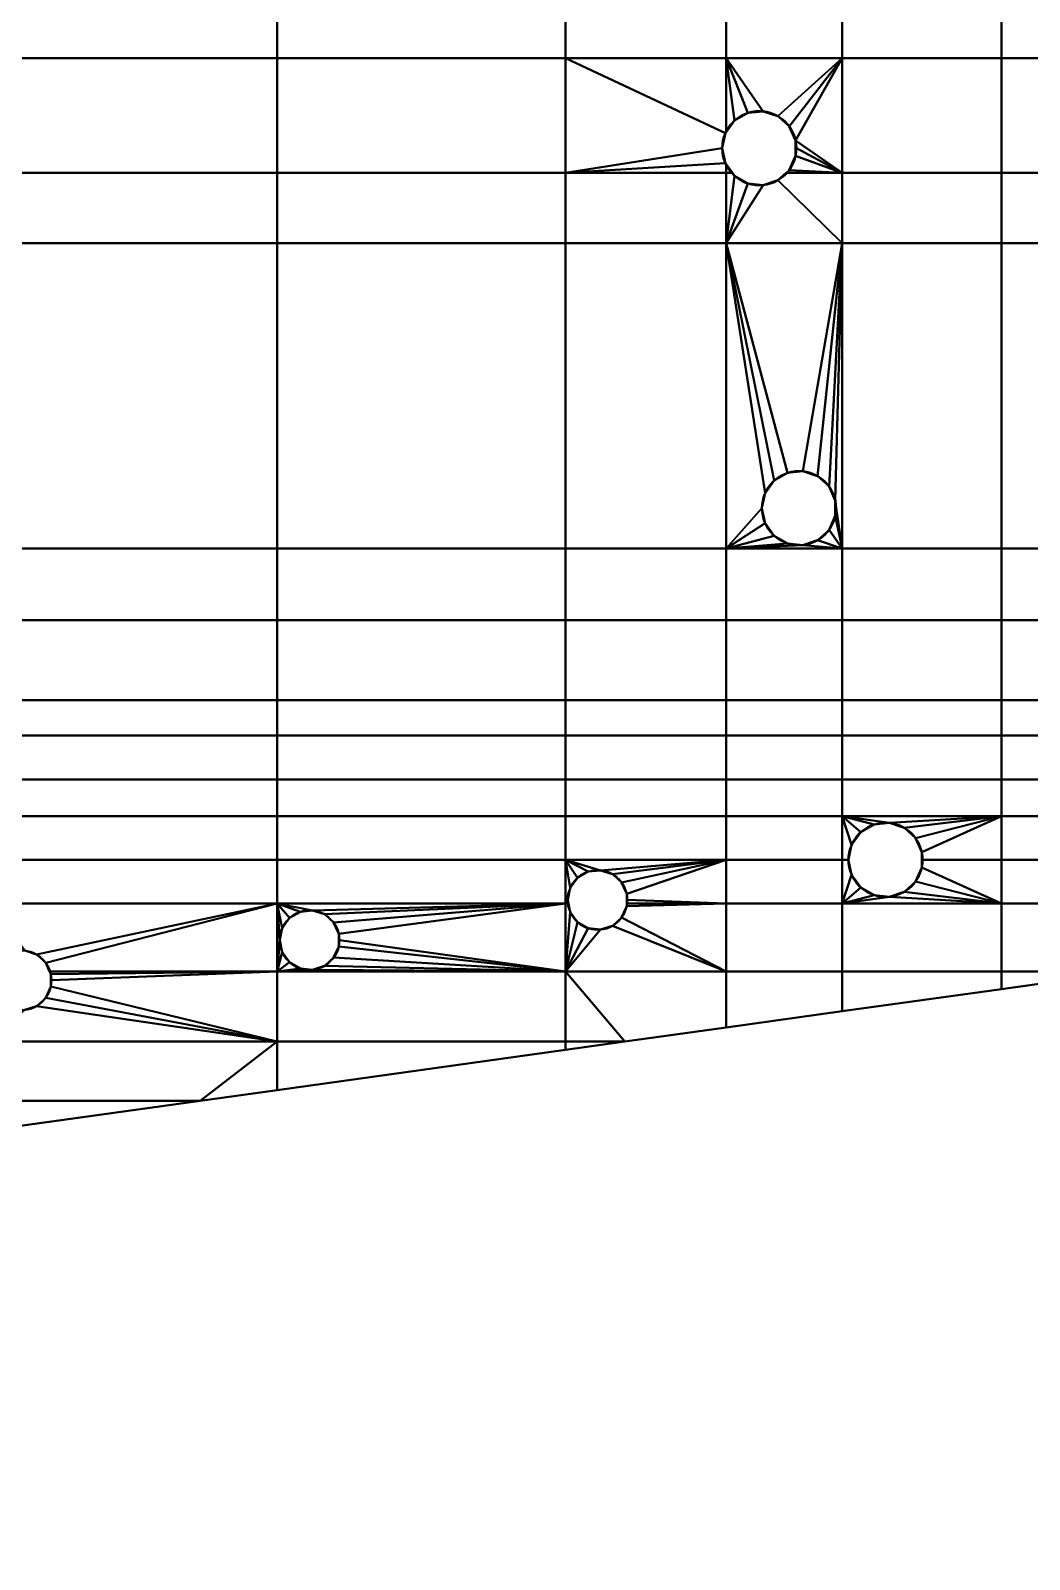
# Model space of a CAD drawing. Header units: millimetres. Extents: x 0 to 430, y 0 to 190.
# Drawn here: x 216 to 284.8, y 0.2 to 105.4 of the extents above; entities that cross this region are included whole.
import ezdxf

# ---------------------------------------------------------------- set-up
doc = ezdxf.new("R2010")
doc.units = ezdxf.units.MM
doc.layers.add('1', color=7, linetype='Continuous', true_color=0xffffff)

# ---------------------------------------------------------------- blocks, each defined once
blk = doc.blocks.new('UG_SURFACE_001')
at = {"layer": '1', "color": 252, "linetype": 'Continuous', "lineweight": 35}
for points in [[(233.008415, 113.211535, 3.5), (213.178769, 113.211535, 3.5), (213.178769, 103.461534, 3.5), (233.008415, 103.461534, 3.5)], [(233.008415, 103.461534, 1.5), (213.178769, 103.461534, 1.5), (213.178769, 113.211535, 1.5), (233.008415, 113.211535, 1.5)], [(252.838045, 113.211535, 3.5), (233.008415, 113.211535, 3.5), (233.008415, 103.461534, 3.5), (252.838045, 103.461534, 3.5)], [(252.838045, 103.461534, 1.5), (233.008415, 103.461534, 1.5), (233.008415, 113.211535, 1.5), (252.838045, 113.211535, 1.5)], [(263.885587, 113.211535, 3.5), (252.838045, 113.211535, 3.5), (252.838045, 103.461534, 3.5), (263.885587, 103.461534, 3.5)], [(263.885587, 103.461534, 1.5), (252.838045, 103.461534, 1.5), (252.838045, 113.211535, 1.5), (263.885587, 113.211535, 1.5)], [(271.880835, 113.211535, 3.5), (263.885587, 113.211535, 3.5), (263.885587, 103.461534, 3.5), (271.880835, 103.461534, 3.5)], [(271.880835, 103.461534, 1.5), (263.885587, 103.461534, 1.5), (263.885587, 113.211535, 1.5), (271.880835, 113.211535, 1.5)], [(282.843173, 113.211535, 3.5), (271.880835, 113.211535, 3.5), (271.880835, 103.461534, 3.5), (282.843173, 103.461534, 3.5)], [(282.843173, 103.461534, 1.5), (271.880835, 103.461534, 1.5), (271.880835, 113.211535, 1.5), (282.843173, 113.211535, 1.5)], [(292.497337, 113.211535, 3.5), (282.843173, 113.211535, 3.5), (282.843173, 103.461534, 3.5), (292.497337, 103.461534, 3.5)], [(292.497337, 103.461534, 1.5), (282.843173, 103.461534, 1.5), (282.843173, 113.211535, 1.5), (292.497337, 113.211535, 1.5)], [(233.008415, 103.461534, 3.5), (213.178769, 103.461534, 3.5), (213.178769, 95.571034, 3.5), (233.008415, 95.571034, 3.5)], [(233.008415, 95.571034, 1.5), (213.178769, 95.571034, 1.5), (213.178769, 103.461534, 1.5), (233.008415, 103.461534, 1.5)], [(252.838045, 103.461534, 3.5), (233.008415, 103.461534, 3.5), (233.008415, 95.571034, 3.5), (252.838045, 95.571034, 3.5)], [(252.838045, 95.571034, 1.5), (233.008415, 95.571034, 1.5), (233.008415, 103.461534, 1.5), (252.838045, 103.461534, 1.5)], [(252.838045, 103.461534, 3.5), (252.838045, 95.571034, 3.5), (263.621926, 97.266816, 3.5), (263.842374, 98.303989, 3.5)], [(263.842374, 98.303989, 3.5), (263.885587, 98.363467, 3.5), (263.885587, 103.461534, 3.5), (252.838045, 103.461534, 3.5)], [(252.838045, 103.461534, 1.5), (263.885587, 103.461534, 1.5), (263.885587, 98.363467, 1.5), (263.842374, 98.303989, 1.5)], [(263.842374, 98.303989, 1.5), (263.621926, 97.266816, 1.5), (252.838045, 95.571034, 1.5), (252.838045, 103.461534, 1.5)], [(271.880835, 103.461534, 3.5), (263.885587, 103.461534, 3.5), (266.438484, 99.802844, 3.5), (267.446935, 99.475175, 3.5)], [(263.885587, 103.461534, 3.5), (265.383929, 99.692009, 3.5), (266.438484, 99.802844, 3.5)], [(263.885587, 103.461534, 3.5), (263.885587, 98.363467, 3.5), (264.46566, 99.161834, 3.5)], [(264.46566, 99.161834, 3.5), (265.383929, 99.692009, 3.5), (263.885587, 103.461534, 3.5)], [(263.885587, 103.461534, 1.5), (265.383929, 99.692009, 1.5), (264.46566, 99.161834, 1.5)], [(267.446935, 99.475175, 1.5), (266.438484, 99.802844, 1.5), (263.885587, 103.461534, 1.5), (271.880835, 103.461534, 1.5)], [(266.438484, 99.802844, 1.5), (265.383929, 99.692009, 1.5), (263.885587, 103.461534, 1.5)], [(264.46566, 99.161834, 1.5), (263.885587, 98.363467, 1.5), (263.885587, 103.461534, 1.5)], [(267.446935, 99.475175, 3.5), (268.234909, 98.765664, 3.5), (271.880835, 103.461534, 3.5)], [(271.880835, 103.461534, 1.5), (268.234909, 98.765664, 1.5), (267.446935, 99.475175, 1.5)], [(268.234909, 98.765664, 3.5), (268.666208, 97.796991, 3.5), (271.880835, 95.571034, 3.5), (271.880835, 103.461534, 3.5)], [(268.666208, 97.796991, 1.5), (268.234909, 98.765664, 1.5), (271.880835, 103.461534, 1.5)], [(268.721938, 97.266816, 1.5), (268.666208, 97.796991, 1.5), (271.880835, 103.461534, 1.5), (271.880835, 95.571034, 1.5)], [(282.843173, 103.461534, 3.5), (271.880835, 103.461534, 3.5), (271.880835, 95.571034, 3.5), (282.843173, 95.571034, 3.5)], [(282.843173, 95.571034, 1.5), (271.880835, 95.571034, 1.5), (271.880835, 103.461534, 1.5), (282.843173, 103.461534, 1.5)], [(292.497337, 103.461534, 3.5), (282.843173, 103.461534, 3.5), (282.843173, 95.571034, 3.5), (292.497337, 95.571034, 3.5)], [(292.497337, 95.571034, 1.5), (282.843173, 95.571034, 1.5), (282.843173, 103.461534, 1.5), (292.497337, 103.461534, 1.5)], [(263.885587, 98.363467, 1.5), (264.46566, 99.161834, 1.5), (264.46566, 99.161834, 3.5), (263.885587, 98.363467, 3.5)], [(265.383929, 99.692009, 1.5), (265.383929, 99.692009, 3.5), (264.46566, 99.161834, 3.5), (264.46566, 99.161834, 1.5)], [(266.438484, 99.802844, 1.5), (266.438484, 99.802844, 3.5), (265.383929, 99.692009, 3.5), (265.383929, 99.692009, 1.5)], [(267.446935, 99.475175, 1.5), (267.446935, 99.475175, 3.5), (266.438484, 99.802844, 3.5), (266.438484, 99.802844, 1.5)], [(268.234909, 98.765664, 1.5), (268.234909, 98.765664, 3.5), (267.446935, 99.475175, 3.5), (267.446935, 99.475175, 1.5)], [(263.842374, 98.303989, 1.5), (263.842374, 98.303989, 3.5), (263.621926, 97.266816, 3.5), (263.621926, 97.266816, 1.5)], [(263.885587, 98.363467, 3.5), (263.842374, 98.303989, 3.5), (263.842374, 98.303989, 1.5), (263.885587, 98.363467, 1.5)], [(268.666208, 97.796991, 1.5), (268.666208, 97.796991, 3.5), (268.234909, 98.765664, 3.5), (268.234909, 98.765664, 1.5)], [(271.880835, 95.571034, 3.5), (268.666208, 97.796991, 3.5), (268.666208, 96.73664, 3.5)], [(268.666208, 97.796991, 3.5), (268.666208, 97.796991, 1.5), (268.721938, 97.266816, 1.5)], [(268.721938, 97.266816, 1.5), (268.666208, 96.73664, 3.5), (268.666208, 97.796991, 3.5)], [(263.842374, 96.229635, 3.5), (263.621926, 97.266816, 3.5), (252.838045, 95.571034, 3.5)], [(252.838045, 95.571034, 1.5), (263.621926, 97.266816, 1.5), (263.842374, 96.229635, 1.5)], [(263.621926, 97.266816, 1.5), (263.621926, 97.266816, 3.5), (263.842374, 96.229635, 3.5), (263.842374, 96.229635, 1.5)], [(268.666208, 96.73664, 3.5), (268.234909, 95.76796, 3.5), (271.880835, 95.571034, 3.5)], [(271.880835, 95.571034, 1.5), (268.234909, 95.76796, 1.5), (268.666208, 96.73664, 1.5)], [(268.234909, 95.76796, 1.5), (268.234909, 95.76796, 3.5), (268.666208, 96.73664, 3.5), (268.666208, 96.73664, 1.5)], [(271.880835, 95.571034, 1.5), (268.666208, 96.73664, 1.5), (268.721938, 97.266816, 1.5)], [(268.721938, 97.266816, 1.5), (268.666208, 96.73664, 1.5), (268.666208, 96.73664, 3.5)], [(252.838045, 95.571034, 3.5), (263.885587, 95.571034, 3.5), (263.885587, 96.170165, 3.5), (263.842374, 96.229635, 3.5)], [(263.842374, 96.229635, 1.5), (263.885587, 96.170165, 1.5), (263.885587, 95.571034, 1.5), (252.838045, 95.571034, 1.5)], [(263.885587, 96.170165, 1.5), (263.842374, 96.229635, 1.5), (263.842374, 96.229635, 3.5), (263.885587, 96.170165, 3.5)], [(263.885587, 96.170165, 3.5), (263.885587, 95.571034, 3.5), (264.32088, 95.571034, 3.5)], [(264.32088, 95.571034, 1.5), (263.885587, 95.571034, 1.5), (263.885587, 96.170165, 1.5)], [(264.32088, 95.571034, 1.5), (263.885587, 96.170165, 1.5), (263.885587, 96.170165, 3.5), (264.32088, 95.571034, 3.5)], [(268.234909, 95.76796, 3.5), (268.016219, 95.571034, 3.5), (271.880835, 95.571034, 3.5)], [(271.880835, 95.571034, 1.5), (268.016219, 95.571034, 1.5), (268.234909, 95.76796, 1.5)], [(268.016219, 95.571034, 3.5), (268.234909, 95.76796, 3.5), (268.234909, 95.76796, 1.5), (268.016219, 95.571034, 1.5)], [(233.008415, 95.571034, 3.5), (213.178769, 95.571034, 3.5), (213.178769, 90.742782, 3.5), (233.008415, 90.742782, 3.5)], [(233.008415, 90.742782, 1.5), (213.178769, 90.742782, 1.5), (213.178769, 95.571034, 1.5), (233.008415, 95.571034, 1.5)], [(252.838045, 95.571034, 3.5), (233.008415, 95.571034, 3.5), (233.008415, 90.742782, 3.5), (252.838045, 90.742782, 3.5)], [(252.838045, 90.742782, 1.5), (233.008415, 90.742782, 1.5), (233.008415, 95.571034, 1.5), (252.838045, 95.571034, 1.5)], [(263.885587, 95.571034, 3.5), (252.838045, 95.571034, 3.5), (252.838045, 90.742782, 3.5), (263.885587, 90.742782, 3.5)], [(263.885587, 90.742782, 1.5), (252.838045, 90.742782, 1.5), (252.838045, 95.571034, 1.5), (263.885587, 95.571034, 1.5)], [(264.46566, 95.371798, 3.5), (264.32088, 95.571034, 3.5), (263.885587, 95.571034, 3.5), (263.885587, 90.742782, 3.5)], [(263.885587, 90.742782, 1.5), (263.885587, 95.571034, 1.5), (264.32088, 95.571034, 1.5), (264.46566, 95.371798, 1.5)], [(263.885587, 90.742782, 3.5), (265.383929, 94.841622, 3.5), (264.46566, 95.371798, 3.5)], [(264.46566, 95.371798, 1.5), (265.383929, 94.841622, 1.5), (263.885587, 90.742782, 1.5)], [(267.446935, 95.058449, 3.5), (266.438484, 94.73078, 3.5), (263.885587, 90.742782, 3.5), (271.880835, 90.742782, 3.5)], [(271.880835, 90.742782, 1.5), (263.885587, 90.742782, 1.5), (266.438484, 94.73078, 1.5), (267.446935, 95.058449, 1.5)], [(266.438484, 94.73078, 3.5), (265.383929, 94.841622, 3.5), (263.885587, 90.742782, 3.5)], [(263.885587, 90.742782, 1.5), (265.383929, 94.841622, 1.5), (266.438484, 94.73078, 1.5)], [(264.32088, 95.571034, 3.5), (264.46566, 95.371798, 3.5), (264.46566, 95.371798, 1.5), (264.32088, 95.571034, 1.5)], [(264.46566, 95.371798, 1.5), (264.46566, 95.371798, 3.5), (265.383929, 94.841622, 3.5), (265.383929, 94.841622, 1.5)], [(265.383929, 94.841622, 1.5), (265.383929, 94.841622, 3.5), (266.438484, 94.73078, 3.5), (266.438484, 94.73078, 1.5)], [(266.438484, 94.73078, 1.5), (266.438484, 94.73078, 3.5), (267.446935, 95.058449, 3.5), (267.446935, 95.058449, 1.5)], [(271.880835, 90.742782, 3.5), (271.880835, 95.571034, 3.5), (268.016219, 95.571034, 3.5), (267.446935, 95.058449, 3.5)], [(267.446935, 95.058449, 1.5), (268.016219, 95.571034, 1.5), (271.880835, 95.571034, 1.5), (271.880835, 90.742782, 1.5)], [(268.016219, 95.571034, 1.5), (267.446935, 95.058449, 1.5), (267.446935, 95.058449, 3.5), (268.016219, 95.571034, 3.5)], [(282.843173, 95.571034, 3.5), (271.880835, 95.571034, 3.5), (271.880835, 90.742782, 3.5), (282.843173, 90.742782, 3.5)], [(282.843173, 90.742782, 1.5), (271.880835, 90.742782, 1.5), (271.880835, 95.571034, 1.5), (282.843173, 95.571034, 1.5)], [(292.497337, 95.571034, 3.5), (282.843173, 95.571034, 3.5), (282.843173, 90.742782, 3.5), (292.497337, 90.742782, 3.5)], [(292.497337, 90.742782, 1.5), (282.843173, 90.742782, 1.5), (282.843173, 95.571034, 1.5), (292.497337, 95.571034, 1.5)], [(233.008415, 90.742782, 3.5), (213.178769, 90.742782, 3.5), (213.178769, 69.739752, 3.5), (233.008415, 69.739752, 3.5)], [(233.008415, 69.739752, 1.5), (213.178769, 69.739752, 1.5), (213.178769, 90.742782, 1.5), (233.008415, 90.742782, 1.5)], [(252.838045, 90.742782, 3.5), (233.008415, 90.742782, 3.5), (233.008415, 69.739752, 3.5), (252.838045, 69.739752, 3.5)], [(252.838045, 69.739752, 1.5), (233.008415, 69.739752, 1.5), (233.008415, 90.742782, 1.5), (252.838045, 90.742782, 1.5)], [(263.885587, 90.742782, 3.5), (252.838045, 90.742782, 3.5), (252.838045, 69.739752, 3.5), (263.885587, 69.739752, 3.5)], [(263.885587, 69.739752, 1.5), (252.838045, 69.739752, 1.5), (252.838045, 90.742782, 1.5), (263.885587, 90.742782, 1.5)], [(263.885587, 90.742782, 3.5), (263.885587, 69.739752, 3.5), (266.356289, 72.510816, 3.5), (266.576767, 73.547997, 3.5)], [(271.880835, 90.742782, 3.5), (263.885587, 90.742782, 3.5), (268.118292, 74.93601, 3.5), (269.172847, 75.046845, 3.5)], [(266.576767, 73.547997, 3.5), (267.200023, 74.405834, 3.5), (263.885587, 90.742782, 3.5)], [(267.200023, 74.405834, 3.5), (268.118292, 74.93601, 3.5), (263.885587, 90.742782, 3.5)], [(263.885587, 90.742782, 1.5), (267.200023, 74.405834, 1.5), (266.576767, 73.547997, 1.5)], [(263.885587, 90.742782, 1.5), (268.118292, 74.93601, 1.5), (267.200023, 74.405834, 1.5)], [(269.172847, 75.046845, 1.5), (268.118292, 74.93601, 1.5), (263.885587, 90.742782, 1.5), (271.880835, 90.742782, 1.5)], [(266.576767, 73.547997, 1.5), (266.356289, 72.510816, 1.5), (263.885587, 69.739752, 1.5), (263.885587, 90.742782, 1.5)], [(271.880835, 90.742782, 3.5), (269.172847, 75.046845, 3.5), (270.181298, 74.719183, 3.5)], [(270.181298, 74.719183, 1.5), (269.172847, 75.046845, 1.5), (271.880835, 90.742782, 1.5)], [(270.181298, 74.719183, 3.5), (270.969301, 74.009672, 3.5), (271.880835, 90.742782, 3.5)], [(271.880835, 90.742782, 1.5), (270.969301, 74.009672, 1.5), (270.181298, 74.719183, 1.5)], [(270.969301, 74.009672, 3.5), (271.400571, 73.040992, 3.5), (271.880835, 90.742782, 3.5)], [(271.400571, 73.040992, 1.5), (270.969301, 74.009672, 1.5), (271.880835, 90.742782, 1.5)], [(271.880835, 69.739752, 3.5), (271.880835, 90.742782, 3.5), (271.400571, 73.040992, 3.5), (271.400571, 71.98064, 3.5)], [(271.456301, 72.510816, 1.5), (271.400571, 73.040992, 1.5), (271.880835, 90.742782, 1.5), (271.880835, 69.739752, 1.5)], [(282.843173, 90.742782, 3.5), (271.880835, 90.742782, 3.5), (271.880835, 69.739752, 3.5), (282.843173, 69.739752, 3.5)], [(282.843173, 69.739752, 1.5), (271.880835, 69.739752, 1.5), (271.880835, 90.742782, 1.5), (282.843173, 90.742782, 1.5)], [(292.497337, 90.742782, 3.5), (282.843173, 90.742782, 3.5), (282.843173, 69.739752, 3.5), (292.497337, 69.739752, 3.5)], [(292.497337, 69.739752, 1.5), (282.843173, 69.739752, 1.5), (282.843173, 90.742782, 1.5), (292.497337, 90.742782, 1.5)], [(268.118292, 74.93601, 1.5), (268.118292, 74.93601, 3.5), (267.200023, 74.405834, 3.5), (267.200023, 74.405834, 1.5)], [(269.172847, 75.046845, 1.5), (269.172847, 75.046845, 3.5), (268.118292, 74.93601, 3.5), (268.118292, 74.93601, 1.5)], [(270.181298, 74.719183, 1.5), (270.181298, 74.719183, 3.5), (269.172847, 75.046845, 3.5), (269.172847, 75.046845, 1.5)], [(270.969301, 74.009672, 1.5), (270.969301, 74.009672, 3.5), (270.181298, 74.719183, 3.5), (270.181298, 74.719183, 1.5)], [(267.200023, 74.405834, 1.5), (267.200023, 74.405834, 3.5), (266.576767, 73.547997, 3.5), (266.576767, 73.547997, 1.5)], [(271.400571, 73.040992, 1.5), (271.400571, 73.040992, 3.5), (270.969301, 74.009672, 3.5), (270.969301, 74.009672, 1.5)], [(266.576767, 73.547997, 1.5), (266.576767, 73.547997, 3.5), (266.356289, 72.510816, 3.5), (266.356289, 72.510816, 1.5)], [(271.400571, 73.040992, 3.5), (271.400571, 73.040992, 1.5), (271.456301, 72.510816, 1.5)], [(271.456301, 72.510816, 1.5), (271.400571, 71.98064, 3.5), (271.400571, 73.040992, 3.5)], [(266.576767, 71.473636, 3.5), (266.356289, 72.510816, 3.5), (263.885587, 69.739752, 3.5)], [(263.885587, 69.739752, 1.5), (266.356289, 72.510816, 1.5), (266.576767, 71.473636, 1.5)], [(266.356289, 72.510816, 1.5), (266.356289, 72.510816, 3.5), (266.576767, 71.473636, 3.5), (266.576767, 71.473636, 1.5)], [(271.880835, 69.739752, 3.5), (271.400571, 71.98064, 3.5), (270.969301, 71.011968, 3.5)], [(271.880835, 69.739752, 1.5), (270.969301, 71.011968, 1.5), (271.400571, 71.98064, 1.5)], [(270.969301, 71.011968, 1.5), (270.969301, 71.011968, 3.5), (271.400571, 71.98064, 3.5), (271.400571, 71.98064, 1.5)], [(271.880835, 69.739752, 1.5), (271.400571, 71.98064, 1.5), (271.456301, 72.510816, 1.5)], [(271.456301, 72.510816, 1.5), (271.400571, 71.98064, 1.5), (271.400571, 71.98064, 3.5)], [(263.885587, 69.739752, 3.5), (267.200023, 70.615798, 3.5), (266.576767, 71.473636, 3.5)], [(266.576767, 71.473636, 1.5), (267.200023, 70.615798, 1.5), (263.885587, 69.739752, 1.5)], [(263.885587, 69.739752, 3.5), (268.118292, 70.085622, 3.5), (267.200023, 70.615798, 3.5)], [(267.200023, 70.615798, 1.5), (268.118292, 70.085622, 1.5), (263.885587, 69.739752, 1.5)], [(266.576767, 71.473636, 1.5), (266.576767, 71.473636, 3.5), (267.200023, 70.615798, 3.5), (267.200023, 70.615798, 1.5)], [(267.200023, 70.615798, 1.5), (267.200023, 70.615798, 3.5), (268.118292, 70.085622, 3.5), (268.118292, 70.085622, 1.5)], [(270.969301, 71.011968, 3.5), (270.181298, 70.302449, 3.5), (271.880835, 69.739752, 3.5)], [(271.880835, 69.739752, 1.5), (270.181298, 70.302449, 1.5), (270.969301, 71.011968, 1.5)], [(270.181298, 70.302449, 1.5), (270.181298, 70.302449, 3.5), (270.969301, 71.011968, 3.5), (270.969301, 71.011968, 1.5)], [(233.008415, 69.739752, 3.5), (213.178769, 69.739752, 3.5), (213.178769, 64.802021, 3.5), (233.008415, 64.802021, 3.5)], [(233.008415, 64.802021, 1.5), (213.178769, 64.802021, 1.5), (213.178769, 69.739752, 1.5), (233.008415, 69.739752, 1.5)], [(252.838045, 69.739752, 3.5), (233.008415, 69.739752, 3.5), (233.008415, 64.802021, 3.5), (252.838045, 64.802021, 3.5)], [(252.838045, 64.802021, 1.5), (233.008415, 64.802021, 1.5), (233.008415, 69.739752, 1.5), (252.838045, 69.739752, 1.5)], [(263.885587, 69.739752, 3.5), (252.838045, 69.739752, 3.5), (252.838045, 64.802021, 3.5), (263.885587, 64.802021, 3.5)], [(263.885587, 64.802021, 1.5), (252.838045, 64.802021, 1.5), (252.838045, 69.739752, 1.5), (263.885587, 69.739752, 1.5)], [(269.172847, 69.974788, 3.5), (268.118292, 70.085622, 3.5), (263.885587, 69.739752, 3.5)], [(263.885587, 69.739752, 1.5), (268.118292, 70.085622, 1.5), (269.172847, 69.974788, 1.5)], [(263.885587, 69.739752, 3.5), (271.880835, 69.739752, 3.5), (269.172847, 69.974788, 3.5)], [(269.172847, 69.974788, 1.5), (271.880835, 69.739752, 1.5), (263.885587, 69.739752, 1.5)], [(271.880835, 69.739752, 3.5), (263.885587, 69.739752, 3.5), (263.885587, 64.802021, 3.5), (271.880835, 64.802021, 3.5)], [(271.880835, 64.802021, 1.5), (263.885587, 64.802021, 1.5), (263.885587, 69.739752, 1.5), (271.880835, 69.739752, 1.5)], [(268.118292, 70.085622, 1.5), (268.118292, 70.085622, 3.5), (269.172847, 69.974788, 3.5), (269.172847, 69.974788, 1.5)], [(270.181298, 70.302449, 3.5), (269.172847, 69.974788, 3.5), (271.880835, 69.739752, 3.5)], [(271.880835, 69.739752, 1.5), (269.172847, 69.974788, 1.5), (270.181298, 70.302449, 1.5)], [(269.172847, 69.974788, 1.5), (269.172847, 69.974788, 3.5), (270.181298, 70.302449, 3.5), (270.181298, 70.302449, 1.5)], [(282.843173, 69.739752, 3.5), (271.880835, 69.739752, 3.5), (271.880835, 64.802021, 3.5), (282.843173, 64.802021, 3.5)], [(282.843173, 64.802021, 1.5), (271.880835, 64.802021, 1.5), (271.880835, 69.739752, 1.5), (282.843173, 69.739752, 1.5)], [(292.497337, 69.739752, 3.5), (282.843173, 69.739752, 3.5), (282.843173, 64.802021, 3.5), (292.497337, 64.802021, 3.5)], [(292.497337, 64.802021, 1.5), (282.843173, 64.802021, 1.5), (282.843173, 69.739752, 1.5), (292.497337, 69.739752, 1.5)], [(233.008415, 64.802021, 3.5), (213.178769, 64.802021, 3.5), (213.178769, 59.30049, 3.5), (233.008415, 59.30049, 3.5)], [(233.008415, 59.30049, 1.5), (213.178769, 59.30049, 1.5), (213.178769, 64.802021, 1.5), (233.008415, 64.802021, 1.5)], [(252.838045, 64.802021, 3.5), (233.008415, 64.802021, 3.5), (233.008415, 59.30049, 3.5), (252.838045, 59.30049, 3.5)], [(252.838045, 59.30049, 1.5), (233.008415, 59.30049, 1.5), (233.008415, 64.802021, 1.5), (252.838045, 64.802021, 1.5)], [(263.885587, 64.802021, 3.5), (252.838045, 64.802021, 3.5), (252.838045, 59.30049, 3.5), (263.885587, 59.30049, 3.5)], [(263.885587, 59.30049, 1.5), (252.838045, 59.30049, 1.5), (252.838045, 64.802021, 1.5), (263.885587, 64.802021, 1.5)], [(271.880835, 64.802021, 3.5), (263.885587, 64.802021, 3.5), (263.885587, 59.30049, 3.5), (271.880835, 59.30049, 3.5)], [(271.880835, 59.30049, 1.5), (263.885587, 59.30049, 1.5), (263.885587, 64.802021, 1.5), (271.880835, 64.802021, 1.5)], [(282.843173, 64.802021, 3.5), (271.880835, 64.802021, 3.5), (271.880835, 59.30049, 3.5), (282.843173, 59.30049, 3.5)], [(282.843173, 59.30049, 1.5), (271.880835, 59.30049, 1.5), (271.880835, 64.802021, 1.5), (282.843173, 64.802021, 1.5)], [(292.497337, 64.802021, 3.5), (282.843173, 64.802021, 3.5), (282.843173, 59.30049, 3.5), (292.497337, 59.30049, 3.5)], [(292.497337, 59.30049, 1.5), (282.843173, 59.30049, 1.5), (282.843173, 64.802021, 1.5), (292.497337, 64.802021, 1.5)], [(233.008415, 59.30049, 3.5), (213.178769, 59.30049, 3.5), (213.178769, 56.87429, 3.5), (233.008415, 56.87429, 3.5)], [(233.008415, 56.87429, 1.5), (213.178769, 56.87429, 1.5), (213.178769, 59.30049, 1.5), (233.008415, 59.30049, 1.5)], [(252.838045, 59.30049, 3.5), (233.008415, 59.30049, 3.5), (233.008415, 56.87429, 3.5), (252.838045, 56.87429, 3.5)], [(252.838045, 56.87429, 1.5), (233.008415, 56.87429, 1.5), (233.008415, 59.30049, 1.5), (252.838045, 59.30049, 1.5)], [(263.885587, 59.30049, 3.5), (252.838045, 59.30049, 3.5), (252.838045, 56.87429, 3.5), (263.885587, 56.87429, 3.5)], [(263.885587, 56.87429, 1.5), (252.838045, 56.87429, 1.5), (252.838045, 59.30049, 1.5), (263.885587, 59.30049, 1.5)], [(271.880835, 59.30049, 3.5), (263.885587, 59.30049, 3.5), (263.885587, 56.87429, 3.5), (271.880835, 56.87429, 3.5)], [(271.880835, 56.87429, 1.5), (263.885587, 56.87429, 1.5), (263.885587, 59.30049, 1.5), (271.880835, 59.30049, 1.5)], [(282.843173, 59.30049, 3.5), (271.880835, 59.30049, 3.5), (271.880835, 56.87429, 3.5), (282.843173, 56.87429, 3.5)], [(282.843173, 56.87429, 1.5), (271.880835, 56.87429, 1.5), (271.880835, 59.30049, 1.5), (282.843173, 59.30049, 1.5)], [(292.497337, 59.30049, 3.5), (282.843173, 59.30049, 3.5), (282.843173, 56.87429, 3.5), (292.497337, 56.87429, 3.5)], [(292.497337, 56.87429, 1.5), (282.843173, 56.87429, 1.5), (282.843173, 59.30049, 1.5), (292.497337, 59.30049, 1.5)], [(233.008415, 56.87429, 3.5), (213.178769, 56.87429, 3.5), (213.178769, 53.849254, 3.5), (233.008415, 53.849254, 3.5)], [(233.008415, 53.849254, 1.5), (213.178769, 53.849254, 1.5), (213.178769, 56.87429, 1.5), (233.008415, 56.87429, 1.5)], [(252.838045, 56.87429, 3.5), (233.008415, 56.87429, 3.5), (233.008415, 53.849254, 3.5), (252.838045, 53.849254, 3.5)], [(252.838045, 53.849254, 1.5), (233.008415, 53.849254, 1.5), (233.008415, 56.87429, 1.5), (252.838045, 56.87429, 1.5)], [(263.885587, 56.87429, 3.5), (252.838045, 56.87429, 3.5), (252.838045, 53.849254, 3.5), (263.885587, 53.849254, 3.5)], [(263.885587, 53.849254, 1.5), (252.838045, 53.849254, 1.5), (252.838045, 56.87429, 1.5), (263.885587, 56.87429, 1.5)], [(271.880835, 56.87429, 3.5), (263.885587, 56.87429, 3.5), (263.885587, 53.849254, 3.5), (271.880835, 53.849254, 3.5)], [(271.880835, 53.849254, 1.5), (263.885587, 53.849254, 1.5), (263.885587, 56.87429, 1.5), (271.880835, 56.87429, 1.5)], [(282.843173, 56.87429, 3.5), (271.880835, 56.87429, 3.5), (271.880835, 53.849254, 3.5), (282.843173, 53.849254, 3.5)], [(282.843173, 53.849254, 1.5), (271.880835, 53.849254, 1.5), (271.880835, 56.87429, 1.5), (282.843173, 56.87429, 1.5)], [(292.497337, 56.87429, 3.5), (282.843173, 56.87429, 3.5), (282.843173, 53.849254, 3.5), (292.497337, 53.849254, 3.5)], [(292.497337, 53.849254, 1.5), (282.843173, 53.849254, 1.5), (282.843173, 56.87429, 1.5), (292.497337, 56.87429, 1.5)], [(233.008415, 53.849254, 3.5), (213.178769, 53.849254, 3.5), (213.178769, 51.337224, 3.5), (233.008415, 51.337224, 3.5)], [(233.008415, 51.337224, 1.5), (213.178769, 51.337224, 1.5), (213.178769, 53.849254, 1.5), (233.008415, 53.849254, 1.5)], [(252.838045, 53.849254, 3.5), (233.008415, 53.849254, 3.5), (233.008415, 51.337224, 3.5), (252.838045, 51.337224, 3.5)], [(252.838045, 51.337224, 1.5), (233.008415, 51.337224, 1.5), (233.008415, 53.849254, 1.5), (252.838045, 53.849254, 1.5)], [(263.885587, 53.849254, 3.5), (252.838045, 53.849254, 3.5), (252.838045, 51.337224, 3.5), (263.885587, 51.337224, 3.5)], [(263.885587, 51.337224, 1.5), (252.838045, 51.337224, 1.5), (252.838045, 53.849254, 1.5), (263.885587, 53.849254, 1.5)], [(271.880835, 53.849254, 3.5), (263.885587, 53.849254, 3.5), (263.885587, 51.337224, 3.5), (271.880835, 51.337224, 3.5)], [(271.880835, 51.337224, 1.5), (263.885587, 51.337224, 1.5), (263.885587, 53.849254, 1.5), (271.880835, 53.849254, 1.5)], [(282.843173, 53.849254, 3.5), (271.880835, 53.849254, 3.5), (271.880835, 51.337224, 3.5), (282.843173, 51.337224, 3.5)], [(282.843173, 51.337224, 1.5), (271.880835, 51.337224, 1.5), (271.880835, 53.849254, 1.5), (282.843173, 53.849254, 1.5)], [(292.497337, 53.849254, 3.5), (282.843173, 53.849254, 3.5), (282.843173, 51.337224, 3.5), (292.497337, 51.337224, 3.5)], [(292.497337, 51.337224, 1.5), (282.843173, 51.337224, 1.5), (282.843173, 53.849254, 1.5), (292.497337, 53.849254, 1.5)], [(233.008415, 51.337224, 3.5), (213.178769, 51.337224, 3.5), (213.178769, 48.325192, 3.5), (233.008415, 48.325192, 3.5)], [(233.008415, 48.325192, 1.5), (213.178769, 48.325192, 1.5), (213.178769, 51.337224, 1.5), (233.008415, 51.337224, 1.5)], [(252.838045, 51.337224, 3.5), (233.008415, 51.337224, 3.5), (233.008415, 48.325192, 3.5), (252.838045, 48.325192, 3.5)], [(252.838045, 48.325192, 1.5), (233.008415, 48.325192, 1.5), (233.008415, 51.337224, 1.5), (252.838045, 51.337224, 1.5)], [(263.885587, 51.337224, 3.5), (252.838045, 51.337224, 3.5), (252.838045, 48.325192, 3.5), (263.885587, 48.325192, 3.5)], [(263.885587, 48.325192, 1.5), (252.838045, 48.325192, 1.5), (252.838045, 51.337224, 1.5), (263.885587, 51.337224, 1.5)], [(271.880835, 51.337224, 3.5), (263.885587, 51.337224, 3.5), (263.885587, 48.325192, 3.5), (271.880835, 48.325192, 3.5)], [(271.880835, 48.325192, 1.5), (263.885587, 48.325192, 1.5), (263.885587, 51.337224, 1.5), (271.880835, 51.337224, 1.5)], [(271.880835, 51.337224, 3.5), (274.067402, 50.750386, 3.5), (275.121927, 50.861225, 3.5)], [(275.121927, 50.861225, 3.5), (282.843173, 51.337224, 3.5), (271.880835, 51.337224, 3.5)], [(271.880835, 51.337224, 3.5), (271.880835, 48.325192, 3.5), (272.305399, 48.325192, 3.5), (272.525847, 49.362373, 3.5)], [(272.525847, 49.362373, 3.5), (273.149103, 50.22021, 3.5), (271.880835, 51.337224, 3.5)], [(273.149103, 50.22021, 3.5), (274.067402, 50.750386, 3.5), (271.880835, 51.337224, 3.5)], [(271.880835, 51.337224, 1.5), (273.149103, 50.22021, 1.5), (272.525847, 49.362373, 1.5)], [(271.880835, 51.337224, 1.5), (282.843173, 51.337224, 1.5), (275.121927, 50.861225, 1.5)], [(271.880835, 51.337224, 1.5), (274.067402, 50.750386, 1.5), (273.149103, 50.22021, 1.5)], [(275.121927, 50.861225, 1.5), (274.067402, 50.750386, 1.5), (271.880835, 51.337224, 1.5)], [(272.525847, 49.362373, 1.5), (272.305399, 48.325192, 1.5), (271.880835, 48.325192, 1.5), (271.880835, 51.337224, 1.5)], [(274.067402, 50.750386, 1.5), (274.067402, 50.750386, 3.5), (273.149103, 50.22021, 3.5), (273.149103, 50.22021, 1.5)], [(275.121927, 50.861225, 1.5), (275.121927, 50.861225, 3.5), (274.067402, 50.750386, 3.5), (274.067402, 50.750386, 1.5)], [(282.843173, 51.337224, 3.5), (275.121927, 50.861225, 3.5), (276.130378, 50.533555, 3.5)], [(276.130378, 50.533555, 1.5), (275.121927, 50.861225, 1.5), (282.843173, 51.337224, 1.5)], [(276.130378, 50.533555, 1.5), (276.130378, 50.533555, 3.5), (275.121927, 50.861225, 3.5), (275.121927, 50.861225, 1.5)], [(282.843173, 51.337224, 3.5), (276.130378, 50.533555, 3.5), (276.918381, 49.824044, 3.5)], [(276.918381, 49.824044, 1.5), (276.130378, 50.533555, 1.5), (282.843173, 51.337224, 1.5)], [(276.918381, 49.824044, 1.5), (276.918381, 49.824044, 3.5), (276.130378, 50.533555, 3.5), (276.130378, 50.533555, 1.5)], [(276.918381, 49.824044, 3.5), (277.349651, 48.855368, 3.5), (282.843173, 51.337224, 3.5)], [(277.349651, 48.855368, 1.5), (276.918381, 49.824044, 1.5), (282.843173, 51.337224, 1.5)], [(277.349651, 48.855368, 3.5), (277.349651, 48.325192, 3.5), (282.843173, 48.325192, 3.5), (282.843173, 51.337224, 3.5)], [(282.843173, 51.337224, 1.5), (282.843173, 48.325192, 1.5), (277.405381, 48.325192, 1.5), (277.349651, 48.855368, 1.5)], [(292.497337, 51.337224, 3.5), (282.843173, 51.337224, 3.5), (282.843173, 48.325192, 3.5), (292.497337, 48.325192, 3.5)], [(292.497337, 48.325192, 1.5), (282.843173, 48.325192, 1.5), (282.843173, 51.337224, 1.5), (292.497337, 51.337224, 1.5)], [(273.149103, 50.22021, 1.5), (273.149103, 50.22021, 3.5), (272.525847, 49.362373, 3.5), (272.525847, 49.362373, 1.5)], [(277.349651, 48.855368, 1.5), (277.349651, 48.855368, 3.5), (276.918381, 49.824044, 3.5), (276.918381, 49.824044, 1.5)], [(272.525847, 49.362373, 1.5), (272.525847, 49.362373, 3.5), (272.305399, 48.325192, 3.5), (272.305399, 48.325192, 1.5)], [(277.405381, 48.325192, 1.5), (277.349651, 48.325192, 3.5), (277.349651, 48.855368, 3.5)], [(277.349651, 48.855368, 3.5), (277.349651, 48.855368, 1.5), (277.405381, 48.325192, 1.5)], [(233.008415, 48.325192, 3.5), (213.178769, 48.325192, 3.5), (213.178769, 45.313161, 3.5), (233.008415, 45.313161, 3.5)], [(233.008415, 45.313161, 1.5), (213.178769, 45.313161, 1.5), (213.178769, 48.325192, 1.5), (233.008415, 48.325192, 1.5)], [(252.838045, 48.325192, 3.5), (233.008415, 48.325192, 3.5), (233.008415, 45.313161, 3.5), (252.838045, 45.313161, 3.5)], [(252.838045, 45.313161, 1.5), (233.008415, 45.313161, 1.5), (233.008415, 48.325192, 1.5), (252.838045, 48.325192, 1.5)], [(252.838045, 48.325192, 3.5), (254.413545, 47.512826, 3.5), (255.261302, 47.601931, 3.5)], [(255.261302, 47.601931, 3.5), (263.885587, 48.325192, 3.5), (252.838045, 48.325192, 3.5)], [(252.838045, 48.325192, 3.5), (253.174245, 46.396971, 3.5), (253.675312, 47.086608, 3.5)], [(252.838045, 48.325192, 3.5), (252.838045, 45.313161, 3.5), (252.997041, 45.563161, 3.5), (253.174245, 46.396971, 3.5)], [(253.675312, 47.086608, 3.5), (254.413545, 47.512826, 3.5), (252.838045, 48.325192, 3.5)], [(252.838045, 48.325192, 1.5), (263.885587, 48.325192, 1.5), (255.261302, 47.601931, 1.5)], [(252.838045, 48.325192, 1.5), (254.413545, 47.512826, 1.5), (253.675312, 47.086608, 1.5)], [(253.675312, 47.086608, 1.5), (253.174245, 46.396971, 1.5), (252.838045, 48.325192, 1.5)], [(255.261302, 47.601931, 1.5), (254.413545, 47.512826, 1.5), (252.838045, 48.325192, 1.5)], [(253.174245, 46.396971, 1.5), (252.997041, 45.563161, 1.5), (252.838045, 45.313161, 1.5), (252.838045, 48.325192, 1.5)], [(254.413545, 47.512826, 1.5), (254.413545, 47.512826, 3.5), (253.675312, 47.086608, 3.5), (253.675312, 47.086608, 1.5)], [(255.261302, 47.601931, 1.5), (255.261302, 47.601931, 3.5), (254.413545, 47.512826, 3.5), (254.413545, 47.512826, 1.5)], [(255.261302, 47.601931, 3.5), (256.072015, 47.338512, 3.5), (263.885587, 48.325192, 3.5)], [(263.885587, 48.325192, 1.5), (256.072015, 47.338512, 1.5), (255.261302, 47.601931, 1.5)], [(256.072015, 47.338512, 1.5), (256.072015, 47.338512, 3.5), (255.261302, 47.601931, 3.5), (255.261302, 47.601931, 1.5)], [(263.885587, 48.325192, 3.5), (256.072015, 47.338512, 3.5), (256.705523, 46.768121, 3.5)], [(256.705523, 46.768121, 1.5), (256.072015, 47.338512, 1.5), (263.885587, 48.325192, 1.5)], [(256.705523, 46.768121, 1.5), (256.705523, 46.768121, 3.5), (256.072015, 47.338512, 3.5), (256.072015, 47.338512, 1.5)], [(256.705523, 46.768121, 3.5), (257.052243, 45.989379, 3.5), (263.885587, 48.325192, 3.5)], [(257.052243, 45.989379, 1.5), (256.705523, 46.768121, 1.5), (263.885587, 48.325192, 1.5)], [(257.052243, 45.989379, 3.5), (257.052243, 45.313161, 3.5), (263.885587, 45.313161, 3.5), (263.885587, 48.325192, 3.5)], [(257.097036, 45.563161, 1.5), (257.052243, 45.989379, 1.5), (263.885587, 48.325192, 1.5), (263.885587, 45.313161, 1.5)], [(271.880835, 48.325192, 3.5), (263.885587, 48.325192, 3.5), (263.885587, 45.313161, 3.5), (271.880835, 45.313161, 3.5)], [(271.880835, 45.313161, 1.5), (263.885587, 45.313161, 1.5), (263.885587, 48.325192, 1.5), (271.880835, 48.325192, 1.5)], [(272.525847, 47.288015, 3.5), (272.305399, 48.325192, 3.5), (271.880835, 48.325192, 3.5), (271.880835, 45.313161, 3.5)], [(271.880835, 45.313161, 1.5), (271.880835, 48.325192, 1.5), (272.305399, 48.325192, 1.5), (272.525847, 47.288015, 1.5)], [(272.305399, 48.325192, 1.5), (272.305399, 48.325192, 3.5), (272.525847, 47.288015, 3.5), (272.525847, 47.288015, 1.5)], [(282.843173, 45.313161, 3.5), (277.349651, 47.795016, 3.5), (276.918381, 46.82634, 3.5)], [(282.843173, 45.313161, 1.5), (276.918381, 46.82634, 1.5), (277.349651, 47.795016, 1.5)], [(276.918381, 46.82634, 1.5), (276.918381, 46.82634, 3.5), (277.349651, 47.795016, 3.5), (277.349651, 47.795016, 1.5)], [(282.843173, 45.313161, 3.5), (282.843173, 48.325192, 3.5), (277.349651, 48.325192, 3.5), (277.349651, 47.795016, 3.5)], [(277.349651, 47.795016, 1.5), (277.405381, 48.325192, 1.5), (282.843173, 48.325192, 1.5), (282.843173, 45.313161, 1.5)], [(277.405381, 48.325192, 1.5), (277.349651, 47.795016, 1.5), (277.349651, 47.795016, 3.5)], [(277.349651, 47.795016, 3.5), (277.349651, 48.325192, 3.5), (277.405381, 48.325192, 1.5)], [(292.497337, 48.325192, 3.5), (282.843173, 48.325192, 3.5), (282.843173, 45.313161, 3.5), (292.497337, 45.313161, 3.5)], [(292.497337, 45.313161, 1.5), (282.843173, 45.313161, 1.5), (282.843173, 48.325192, 1.5), (292.497337, 48.325192, 1.5)], [(253.174245, 46.396971, 1.5), (253.174245, 46.396971, 3.5), (252.997041, 45.563161, 3.5), (252.997041, 45.563161, 1.5)], [(253.675312, 47.086608, 1.5), (253.675312, 47.086608, 3.5), (253.174245, 46.396971, 3.5), (253.174245, 46.396971, 1.5)], [(257.052243, 45.989379, 1.5), (257.052243, 45.989379, 3.5), (256.705523, 46.768121, 3.5), (256.705523, 46.768121, 1.5)], [(271.880835, 45.313161, 3.5), (273.149103, 46.430174, 3.5), (272.525847, 47.288015, 3.5)], [(272.525847, 47.288015, 1.5), (273.149103, 46.430174, 1.5), (271.880835, 45.313161, 1.5)], [(271.880835, 45.313161, 3.5), (274.067402, 45.899998, 3.5), (273.149103, 46.430174, 3.5)], [(273.149103, 46.430174, 1.5), (274.067402, 45.899998, 1.5), (271.880835, 45.313161, 1.5)], [(272.525847, 47.288015, 1.5), (272.525847, 47.288015, 3.5), (273.149103, 46.430174, 3.5), (273.149103, 46.430174, 1.5)], [(273.149103, 46.430174, 1.5), (273.149103, 46.430174, 3.5), (274.067402, 45.899998, 3.5), (274.067402, 45.899998, 1.5)], [(276.918381, 46.82634, 3.5), (276.130378, 46.116829, 3.5), (282.843173, 45.313161, 3.5)], [(282.843173, 45.313161, 1.5), (276.130378, 46.116829, 1.5), (276.918381, 46.82634, 1.5)], [(276.130378, 46.116829, 1.5), (276.130378, 46.116829, 3.5), (276.918381, 46.82634, 3.5), (276.918381, 46.82634, 1.5)], [(215.644583, 42.077869, 3.5), (216.455311, 41.81445, 3.5), (233.008415, 45.313161, 3.5), (213.178769, 45.313161, 3.5)], [(213.178769, 45.313161, 1.5), (233.008415, 45.313161, 1.5), (216.455311, 41.81445, 1.5), (215.644583, 42.077869, 1.5)], [(216.455311, 41.81445, 3.5), (217.088789, 41.244056, 3.5), (233.008415, 45.313161, 3.5)], [(233.008415, 45.313161, 1.5), (217.088789, 41.244056, 1.5), (216.455311, 41.81445, 1.5)], [(217.088789, 41.244056, 3.5), (217.35853, 40.638197, 3.5), (233.008415, 40.638197, 3.5), (233.008415, 45.313161, 3.5)], [(233.008415, 45.313161, 1.5), (233.008415, 40.638197, 1.5), (217.35853, 40.638197, 1.5), (217.088789, 41.244056, 1.5)], [(233.008415, 45.313161, 3.5), (234.605178, 44.750795, 3.5), (235.45295, 44.8399, 3.5)], [(235.45295, 44.8399, 3.5), (252.838045, 45.313161, 3.5), (233.008415, 45.313161, 3.5)], [(233.008415, 45.313161, 3.5), (233.365893, 43.63494, 3.5), (233.866945, 44.324577, 3.5)], [(233.008415, 45.313161, 3.5), (233.008415, 40.638197, 3.5), (233.188659, 42.801131, 3.5)], [(233.866945, 44.324577, 3.5), (234.605178, 44.750795, 3.5), (233.008415, 45.313161, 3.5)], [(233.188659, 42.801131, 3.5), (233.365893, 43.63494, 3.5), (233.008415, 45.313161, 3.5)], [(233.008415, 45.313161, 1.5), (252.838045, 45.313161, 1.5), (235.45295, 44.8399, 1.5)], [(233.008415, 45.313161, 1.5), (234.605178, 44.750795, 1.5), (233.866945, 44.324577, 1.5)], [(235.45295, 44.8399, 1.5), (234.605178, 44.750795, 1.5), (233.008415, 45.313161, 1.5)], [(233.008415, 45.313161, 1.5), (233.365893, 43.63494, 1.5), (233.188659, 42.801131, 1.5)], [(233.866945, 44.324577, 1.5), (233.365893, 43.63494, 1.5), (233.008415, 45.313161, 1.5)], [(233.188659, 42.801131, 1.5), (233.008415, 40.638197, 1.5), (233.008415, 45.313161, 1.5)], [(235.45295, 44.8399, 3.5), (236.263663, 44.576481, 3.5), (252.838045, 45.313161, 3.5)], [(252.838045, 45.313161, 1.5), (236.263663, 44.576481, 1.5), (235.45295, 44.8399, 1.5)], [(252.838045, 45.313161, 3.5), (236.263663, 44.576481, 3.5), (236.897156, 44.006091, 3.5)], [(236.897156, 44.006091, 1.5), (236.263663, 44.576481, 1.5), (252.838045, 45.313161, 1.5)], [(236.897156, 44.006091, 3.5), (237.243861, 43.227348, 3.5), (252.838045, 45.313161, 3.5)], [(237.243861, 43.227348, 1.5), (236.897156, 44.006091, 1.5), (252.838045, 45.313161, 1.5)], [(252.838045, 40.638197, 3.5), (252.838045, 45.313161, 3.5), (237.243861, 43.227348, 3.5), (237.243861, 42.374909, 3.5)], [(237.288669, 42.801131, 1.5), (237.243861, 43.227348, 1.5), (252.838045, 45.313161, 1.5), (252.838045, 40.638197, 1.5)], [(252.838045, 45.313161, 3.5), (253.050178, 45.313161, 3.5), (252.997041, 45.563161, 3.5)], [(252.997041, 45.563161, 1.5), (253.050178, 45.313161, 1.5), (252.838045, 45.313161, 1.5)], [(253.174245, 44.729352, 3.5), (253.050178, 45.313161, 3.5), (252.838045, 45.313161, 3.5), (252.838045, 40.638197, 3.5)], [(252.838045, 40.638197, 1.5), (252.838045, 45.313161, 1.5), (253.050178, 45.313161, 1.5), (253.174245, 44.729352, 1.5)], [(253.050178, 45.313161, 1.5), (252.997041, 45.563161, 1.5), (252.997041, 45.563161, 3.5), (253.050178, 45.313161, 3.5)], [(253.050178, 45.313161, 3.5), (253.174245, 44.729352, 3.5), (253.174245, 44.729352, 1.5), (253.050178, 45.313161, 1.5)], [(263.885587, 40.638197, 3.5), (263.885587, 45.313161, 3.5), (257.052243, 45.136943, 3.5), (256.705523, 44.358201, 3.5)], [(263.885587, 45.313161, 1.5), (263.885587, 40.638197, 1.5), (256.705523, 44.358201, 1.5), (257.052243, 45.136943, 1.5)], [(257.052243, 45.989379, 3.5), (257.052243, 45.989379, 1.5), (257.097036, 45.563161, 1.5)], [(257.097036, 45.563161, 1.5), (257.052243, 45.313161, 3.5), (257.052243, 45.989379, 3.5)], [(257.097036, 45.563161, 1.5), (257.07075, 45.313161, 1.5), (257.052243, 45.313161, 3.5)], [(263.885587, 45.313161, 3.5), (257.052243, 45.313161, 3.5), (257.052243, 45.136943, 3.5)], [(257.052243, 45.136943, 1.5), (257.07075, 45.313161, 1.5), (263.885587, 45.313161, 1.5)], [(257.07075, 45.313161, 1.5), (257.052243, 45.136943, 1.5), (257.052243, 45.136943, 3.5)], [(257.052243, 45.136943, 3.5), (257.052243, 45.313161, 3.5), (257.07075, 45.313161, 1.5)], [(263.885587, 45.313161, 1.5), (257.07075, 45.313161, 1.5), (257.097036, 45.563161, 1.5)], [(271.880835, 45.313161, 3.5), (263.885587, 45.313161, 3.5), (263.885587, 40.638197, 3.5), (271.880835, 40.638197, 3.5)], [(271.880835, 40.638197, 1.5), (263.885587, 40.638197, 1.5), (263.885587, 45.313161, 1.5), (271.880835, 45.313161, 1.5)], [(275.121927, 45.78916, 3.5), (274.067402, 45.899998, 3.5), (271.880835, 45.313161, 3.5)], [(271.880835, 45.313161, 1.5), (274.067402, 45.899998, 1.5), (275.121927, 45.78916, 1.5)], [(271.880835, 45.313161, 3.5), (282.843173, 45.313161, 3.5), (275.121927, 45.78916, 3.5)], [(275.121927, 45.78916, 1.5), (282.843173, 45.313161, 1.5), (271.880835, 45.313161, 1.5)], [(282.843173, 45.313161, 3.5), (271.880835, 45.313161, 3.5), (271.880835, 40.638197, 3.5), (282.843173, 40.638197, 3.5)], [(282.843173, 40.638197, 1.5), (271.880835, 40.638197, 1.5), (271.880835, 45.313161, 1.5), (282.843173, 45.313161, 1.5)], [(274.067402, 45.899998, 1.5), (274.067402, 45.899998, 3.5), (275.121927, 45.78916, 3.5), (275.121927, 45.78916, 1.5)], [(276.130378, 46.116829, 3.5), (275.121927, 45.78916, 3.5), (282.843173, 45.313161, 3.5)], [(282.843173, 45.313161, 1.5), (275.121927, 45.78916, 1.5), (276.130378, 46.116829, 1.5)], [(275.121927, 45.78916, 1.5), (275.121927, 45.78916, 3.5), (276.130378, 46.116829, 3.5), (276.130378, 46.116829, 1.5)], [(292.497337, 45.313161, 3.5), (282.843173, 45.313161, 3.5), (282.843173, 40.638197, 3.5), (291.443467, 40.638197, 3.5)], [(291.443467, 40.638197, 1.5), (282.843173, 40.638197, 1.5), (282.843173, 45.313161, 1.5), (292.497337, 45.313161, 1.5)], [(233.866945, 44.324577, 1.5), (233.866945, 44.324577, 3.5), (233.365893, 43.63494, 3.5), (233.365893, 43.63494, 1.5)], [(234.605178, 44.750795, 1.5), (234.605178, 44.750795, 3.5), (233.866945, 44.324577, 3.5), (233.866945, 44.324577, 1.5)], [(235.45295, 44.8399, 1.5), (235.45295, 44.8399, 3.5), (234.605178, 44.750795, 3.5), (234.605178, 44.750795, 1.5)], [(236.263663, 44.576481, 1.5), (236.263663, 44.576481, 3.5), (235.45295, 44.8399, 3.5), (235.45295, 44.8399, 1.5)], [(236.897156, 44.006091, 1.5), (236.897156, 44.006091, 3.5), (236.263663, 44.576481, 3.5), (236.263663, 44.576481, 1.5)], [(253.675312, 44.039715, 3.5), (253.174245, 44.729352, 3.5), (252.838045, 40.638197, 3.5)], [(252.838045, 40.638197, 1.5), (253.174245, 44.729352, 1.5), (253.675312, 44.039715, 1.5)], [(253.174245, 44.729352, 1.5), (253.174245, 44.729352, 3.5), (253.675312, 44.039715, 3.5), (253.675312, 44.039715, 1.5)], [(256.705523, 44.358201, 3.5), (256.072015, 43.787807, 3.5), (263.885587, 40.638197, 3.5)], [(263.885587, 40.638197, 1.5), (256.072015, 43.787807, 1.5), (256.705523, 44.358201, 1.5)], [(256.072015, 43.787807, 1.5), (256.072015, 43.787807, 3.5), (256.705523, 44.358201, 3.5), (256.705523, 44.358201, 1.5)], [(256.705523, 44.358201, 1.5), (256.705523, 44.358201, 3.5), (257.052243, 45.136943, 3.5), (257.052243, 45.136943, 1.5)], [(233.365893, 43.63494, 1.5), (233.365893, 43.63494, 3.5), (233.188659, 42.801131, 3.5), (233.188659, 42.801131, 1.5)], [(237.243861, 43.227348, 1.5), (237.243861, 43.227348, 3.5), (236.897156, 44.006091, 3.5), (236.897156, 44.006091, 1.5)], [(237.243861, 43.227348, 3.5), (237.243861, 43.227348, 1.5), (237.288669, 42.801131, 1.5)], [(237.288669, 42.801131, 1.5), (237.243861, 42.374909, 3.5), (237.243861, 43.227348, 3.5)], [(252.838045, 40.638197, 3.5), (254.413545, 43.613493, 3.5), (253.675312, 44.039715, 3.5)], [(253.675312, 44.039715, 1.5), (254.413545, 43.613493, 1.5), (252.838045, 40.638197, 1.5)], [(252.838045, 40.638197, 3.5), (263.885587, 40.638197, 3.5), (256.072015, 43.787807, 3.5), (255.261302, 43.524392, 3.5)], [(255.261302, 43.524392, 1.5), (256.072015, 43.787807, 1.5), (263.885587, 40.638197, 1.5), (252.838045, 40.638197, 1.5)], [(255.261302, 43.524392, 3.5), (254.413545, 43.613493, 3.5), (252.838045, 40.638197, 3.5)], [(252.838045, 40.638197, 1.5), (254.413545, 43.613493, 1.5), (255.261302, 43.524392, 1.5)], [(253.675312, 44.039715, 1.5), (253.675312, 44.039715, 3.5), (254.413545, 43.613493, 3.5), (254.413545, 43.613493, 1.5)], [(254.413545, 43.613493, 1.5), (254.413545, 43.613493, 3.5), (255.261302, 43.524392, 3.5), (255.261302, 43.524392, 1.5)], [(255.261302, 43.524392, 1.5), (255.261302, 43.524392, 3.5), (256.072015, 43.787807, 3.5), (256.072015, 43.787807, 1.5)], [(216.455311, 41.81445, 1.5), (216.455311, 41.81445, 3.5), (215.644583, 42.077869, 3.5), (215.644583, 42.077869, 1.5)], [(233.008415, 40.638197, 3.5), (233.365893, 41.967317, 3.5), (233.188659, 42.801131, 3.5)], [(233.008415, 40.638197, 1.5), (233.188659, 42.801131, 1.5), (233.365893, 41.967317, 1.5)], [(233.188659, 42.801131, 1.5), (233.188659, 42.801131, 3.5), (233.365893, 41.967317, 3.5), (233.365893, 41.967317, 1.5)], [(252.838045, 40.638197, 3.5), (237.243861, 42.374909, 3.5), (236.897156, 41.596171, 3.5)], [(252.838045, 40.638197, 1.5), (236.897156, 41.596171, 1.5), (237.243861, 42.374909, 1.5)], [(236.897156, 41.596171, 1.5), (236.897156, 41.596171, 3.5), (237.243861, 42.374909, 3.5), (237.243861, 42.374909, 1.5)], [(252.838045, 40.638197, 1.5), (237.243861, 42.374909, 1.5), (237.288669, 42.801131, 1.5)], [(237.288669, 42.801131, 1.5), (237.243861, 42.374909, 1.5), (237.243861, 42.374909, 3.5)], [(217.088789, 41.244056, 1.5), (217.088789, 41.244056, 3.5), (216.455311, 41.81445, 3.5), (216.455311, 41.81445, 1.5)], [(217.35853, 40.638197, 3.5), (217.088789, 41.244056, 3.5), (217.088789, 41.244056, 1.5), (217.35853, 40.638197, 1.5)], [(233.866945, 41.277681, 3.5), (233.365893, 41.967317, 3.5), (233.008415, 40.638197, 3.5)], [(233.008415, 40.638197, 1.5), (233.365893, 41.967317, 1.5), (233.866945, 41.277681, 1.5)], [(233.008415, 40.638197, 3.5), (234.605178, 40.851463, 3.5), (233.866945, 41.277681, 3.5)], [(233.866945, 41.277681, 1.5), (234.605178, 40.851463, 1.5), (233.008415, 40.638197, 1.5)], [(233.365893, 41.967317, 1.5), (233.365893, 41.967317, 3.5), (233.866945, 41.277681, 3.5), (233.866945, 41.277681, 1.5)], [(233.866945, 41.277681, 1.5), (233.866945, 41.277681, 3.5), (234.605178, 40.851463, 3.5), (234.605178, 40.851463, 1.5)], [(252.838045, 40.638197, 3.5), (236.263663, 41.025776, 3.5), (235.45295, 40.762361, 3.5)], [(235.45295, 40.762361, 1.5), (236.263663, 41.025776, 1.5), (252.838045, 40.638197, 1.5)], [(235.45295, 40.762361, 1.5), (235.45295, 40.762361, 3.5), (236.263663, 41.025776, 3.5), (236.263663, 41.025776, 1.5)], [(236.897156, 41.596171, 3.5), (236.263663, 41.025776, 3.5), (252.838045, 40.638197, 3.5)], [(252.838045, 40.638197, 1.5), (236.263663, 41.025776, 1.5), (236.897156, 41.596171, 1.5)], [(236.263663, 41.025776, 1.5), (236.263663, 41.025776, 3.5), (236.897156, 41.596171, 3.5), (236.897156, 41.596171, 1.5)], [(233.008415, 40.638197, 3.5), (217.35853, 40.638197, 3.5), (217.435509, 40.465318, 3.5)], [(217.435509, 40.465318, 1.5), (217.35853, 40.638197, 1.5), (233.008415, 40.638197, 1.5)], [(217.35853, 40.638197, 1.5), (217.435509, 40.465318, 1.5), (217.435509, 40.465318, 3.5), (217.35853, 40.638197, 3.5)], [(233.008415, 35.826165, 3.5), (233.008415, 40.638197, 3.5), (217.435509, 40.465318, 3.5), (217.435509, 39.612878, 3.5)], [(233.008415, 40.638197, 1.5), (233.008415, 35.826165, 1.5), (217.435509, 39.612878, 1.5), (217.480302, 40.039096, 1.5)], [(217.480302, 40.039096, 1.5), (217.435509, 40.465318, 1.5), (233.008415, 40.638197, 1.5)], [(217.435509, 40.465318, 3.5), (217.435509, 40.465318, 1.5), (217.480302, 40.039096, 1.5)], [(217.480302, 40.039096, 1.5), (217.435509, 39.612878, 3.5), (217.435509, 40.465318, 3.5)], [(217.480302, 40.039096, 1.5), (217.435509, 39.612878, 1.5), (217.435509, 39.612878, 3.5)], [(235.45295, 40.762361, 3.5), (234.605178, 40.851463, 3.5), (233.008415, 40.638197, 3.5)], [(233.008415, 40.638197, 1.5), (234.605178, 40.851463, 1.5), (235.45295, 40.762361, 1.5)], [(233.008415, 40.638197, 3.5), (252.838045, 40.638197, 3.5), (235.45295, 40.762361, 3.5)], [(235.45295, 40.762361, 1.5), (252.838045, 40.638197, 1.5), (233.008415, 40.638197, 1.5)], [(252.838045, 40.638197, 3.5), (233.008415, 40.638197, 3.5), (233.008415, 35.826165, 3.5), (252.838045, 35.826165, 3.5)], [(252.838045, 35.826165, 1.5), (233.008415, 35.826165, 1.5), (233.008415, 40.638197, 1.5), (252.838045, 40.638197, 1.5)], [(234.605178, 40.851463, 1.5), (234.605178, 40.851463, 3.5), (235.45295, 40.762361, 3.5), (235.45295, 40.762361, 1.5)], [(252.838045, 40.638197, 3.5), (252.838045, 35.826165, 3.5), (256.933182, 35.826165, 3.5)], [(256.933182, 35.826165, 3.5), (263.885587, 36.79559, 3.5), (263.885587, 40.638197, 3.5), (252.838045, 40.638197, 3.5)], [(252.838045, 40.638197, 1.5), (263.885587, 40.638197, 1.5), (263.885587, 36.79559, 1.5), (256.933182, 35.826165, 1.5)], [(256.933182, 35.826165, 1.5), (252.838045, 35.826165, 1.5), (252.838045, 40.638197, 1.5)], [(271.880835, 37.910428, 3.5), (271.880835, 40.638197, 3.5), (263.885587, 40.638197, 3.5), (263.885587, 36.79559, 3.5)], [(263.885587, 36.79559, 1.5), (263.885587, 40.638197, 1.5), (271.880835, 40.638197, 1.5), (271.880835, 37.910428, 1.5)], [(282.843173, 39.438989, 3.5), (282.843173, 40.638197, 3.5), (271.880835, 40.638197, 3.5), (271.880835, 37.910428, 3.5)], [(271.880835, 37.910428, 1.5), (271.880835, 40.638197, 1.5), (282.843173, 40.638197, 1.5), (282.843173, 39.438989, 1.5)], [(291.443467, 40.638197, 3.5), (282.843173, 40.638197, 3.5), (282.843173, 39.438989, 3.5)], [(282.843173, 39.438989, 1.5), (282.843173, 40.638197, 1.5), (291.443467, 40.638197, 1.5)], [(282.843173, 39.438989, 1.5), (291.443467, 40.638197, 1.5), (291.443467, 40.638197, 3.5), (282.843173, 39.438989, 3.5)], [(233.008415, 35.826165, 3.5), (217.435509, 39.612878, 3.5), (217.088789, 38.83414, 3.5)], [(233.008415, 35.826165, 1.5), (217.088789, 38.83414, 1.5), (217.435509, 39.612878, 1.5)], [(217.088789, 38.83414, 1.5), (217.088789, 38.83414, 3.5), (217.435509, 39.612878, 3.5), (217.435509, 39.612878, 1.5)], [(271.880835, 37.910428, 1.5), (282.843173, 39.438989, 1.5), (282.843173, 39.438989, 3.5), (271.880835, 37.910428, 3.5)], [(213.178769, 35.826165, 3.5), (233.008415, 35.826165, 3.5), (216.455311, 38.263746, 3.5), (215.644583, 38.000327, 3.5)], [(215.644583, 38.000327, 1.5), (216.455311, 38.263746, 1.5), (233.008415, 35.826165, 1.5), (213.178769, 35.826165, 1.5)], [(215.644583, 38.000327, 1.5), (215.644583, 38.000327, 3.5), (216.455311, 38.263746, 3.5), (216.455311, 38.263746, 1.5)], [(217.088789, 38.83414, 3.5), (216.455311, 38.263746, 3.5), (233.008415, 35.826165, 3.5)], [(233.008415, 35.826165, 1.5), (216.455311, 38.263746, 1.5), (217.088789, 38.83414, 1.5)], [(216.455311, 38.263746, 1.5), (216.455311, 38.263746, 3.5), (217.088789, 38.83414, 3.5), (217.088789, 38.83414, 1.5)], [(263.885587, 36.79559, 1.5), (271.880835, 37.910428, 1.5), (271.880835, 37.910428, 3.5), (263.885587, 36.79559, 3.5)], [(233.008415, 35.826165, 3.5), (213.178769, 35.826165, 3.5), (213.178769, 31.753004, 3.5), (227.721855, 31.753004, 3.5)], [(227.721855, 31.753004, 1.5), (213.178769, 31.753004, 1.5), (213.178769, 35.826165, 1.5), (233.008415, 35.826165, 1.5)], [(227.721855, 31.753004, 3.5), (233.008415, 32.490149, 3.5), (233.008415, 35.826165, 3.5)], [(233.008415, 35.826165, 1.5), (233.008415, 32.490149, 1.5), (227.721855, 31.753004, 1.5)], [(252.838045, 35.255145, 3.5), (252.838045, 35.826165, 3.5), (233.008415, 35.826165, 3.5), (233.008415, 32.490149, 3.5)], [(233.008415, 32.490149, 1.5), (233.008415, 35.826165, 1.5), (252.838045, 35.826165, 1.5), (252.838045, 35.255145, 1.5)], [(256.933182, 35.826165, 3.5), (252.838045, 35.826165, 3.5), (252.838045, 35.255145, 3.5)], [(252.838045, 35.255145, 1.5), (252.838045, 35.826165, 1.5), (256.933182, 35.826165, 1.5)], [(252.838045, 35.255145, 1.5), (256.933182, 35.826165, 1.5), (256.933182, 35.826165, 3.5), (252.838045, 35.255145, 3.5)], [(256.933182, 35.826165, 1.5), (263.885587, 36.79559, 1.5), (263.885587, 36.79559, 3.5), (256.933182, 35.826165, 3.5)], [(233.008415, 32.490149, 1.5), (252.838045, 35.255145, 1.5), (252.838045, 35.255145, 3.5), (233.008415, 32.490149, 3.5)], [(227.721855, 31.753004, 3.5), (213.178769, 31.753004, 3.5), (213.178769, 29.725149, 3.5)], [(213.178769, 29.725149, 1.5), (213.178769, 31.753004, 1.5), (227.721855, 31.753004, 1.5)], [(213.178769, 29.725149, 1.5), (227.721855, 31.753004, 1.5), (227.721855, 31.753004, 3.5), (213.178769, 29.725149, 3.5)], [(227.721855, 31.753004, 1.5), (233.008415, 32.490149, 1.5), (233.008415, 32.490149, 3.5), (227.721855, 31.753004, 3.5)]]:
    blk.add_3dface(points, dxfattribs=at)

msp = doc.modelspace()

# ---------------------------------------------------------------- linework, layer by layer
at = {"layer": '1', "color": 252, "linetype": 'Continuous', "lineweight": 35}
for p, q in [((1.5, 0.209156, 1.5), (430, 59.958194, 1.5)), ((1.5, 0.209156, 3.5), (430, 59.958194, 3.5))]:
    msp.add_line(p, q, dxfattribs=at)
at = {"layer": '1', "color": 252, "linetype": 'Continuous', "lineweight": 35, "extrusion": (0, 0, -1)}
for centre, radius in [((-266.17193, 97.266813, -3.5), 2.55), ((-268.906299, 72.510817, -3.5), 2.55), ((-274.855387, 48.325192, -3.5), 2.55), ((-255.047026, 45.563161, -3.5), 2.05), ((-235.238665, 42.801129, -3.5), 2.05), ((-215.430303, 40.039098, -3.5), 2.05)]:
    msp.add_circle(centre, radius, dxfattribs=at)
at = {"layer": '1', "color": 252, "linetype": 'Continuous', "lineweight": 35}
for centre, radius in [((266.17193, 97.266813, 1.5), 2.55), ((268.906299, 72.510817, 1.5), 2.55), ((274.855387, 48.325192, 1.5), 2.55), ((255.047026, 45.563161, 1.5), 2.05), ((235.238665, 42.801129, 1.5), 2.05), ((215.430303, 40.039098, 1.5), 2.05)]:
    msp.add_circle(centre, radius, dxfattribs=at)

# ---------------------------------------------------------------- block references
msp.add_blockref('UG_SURFACE_001', (0, 0), dxfattribs=at)

doc.saveas('drawing.dxf')
